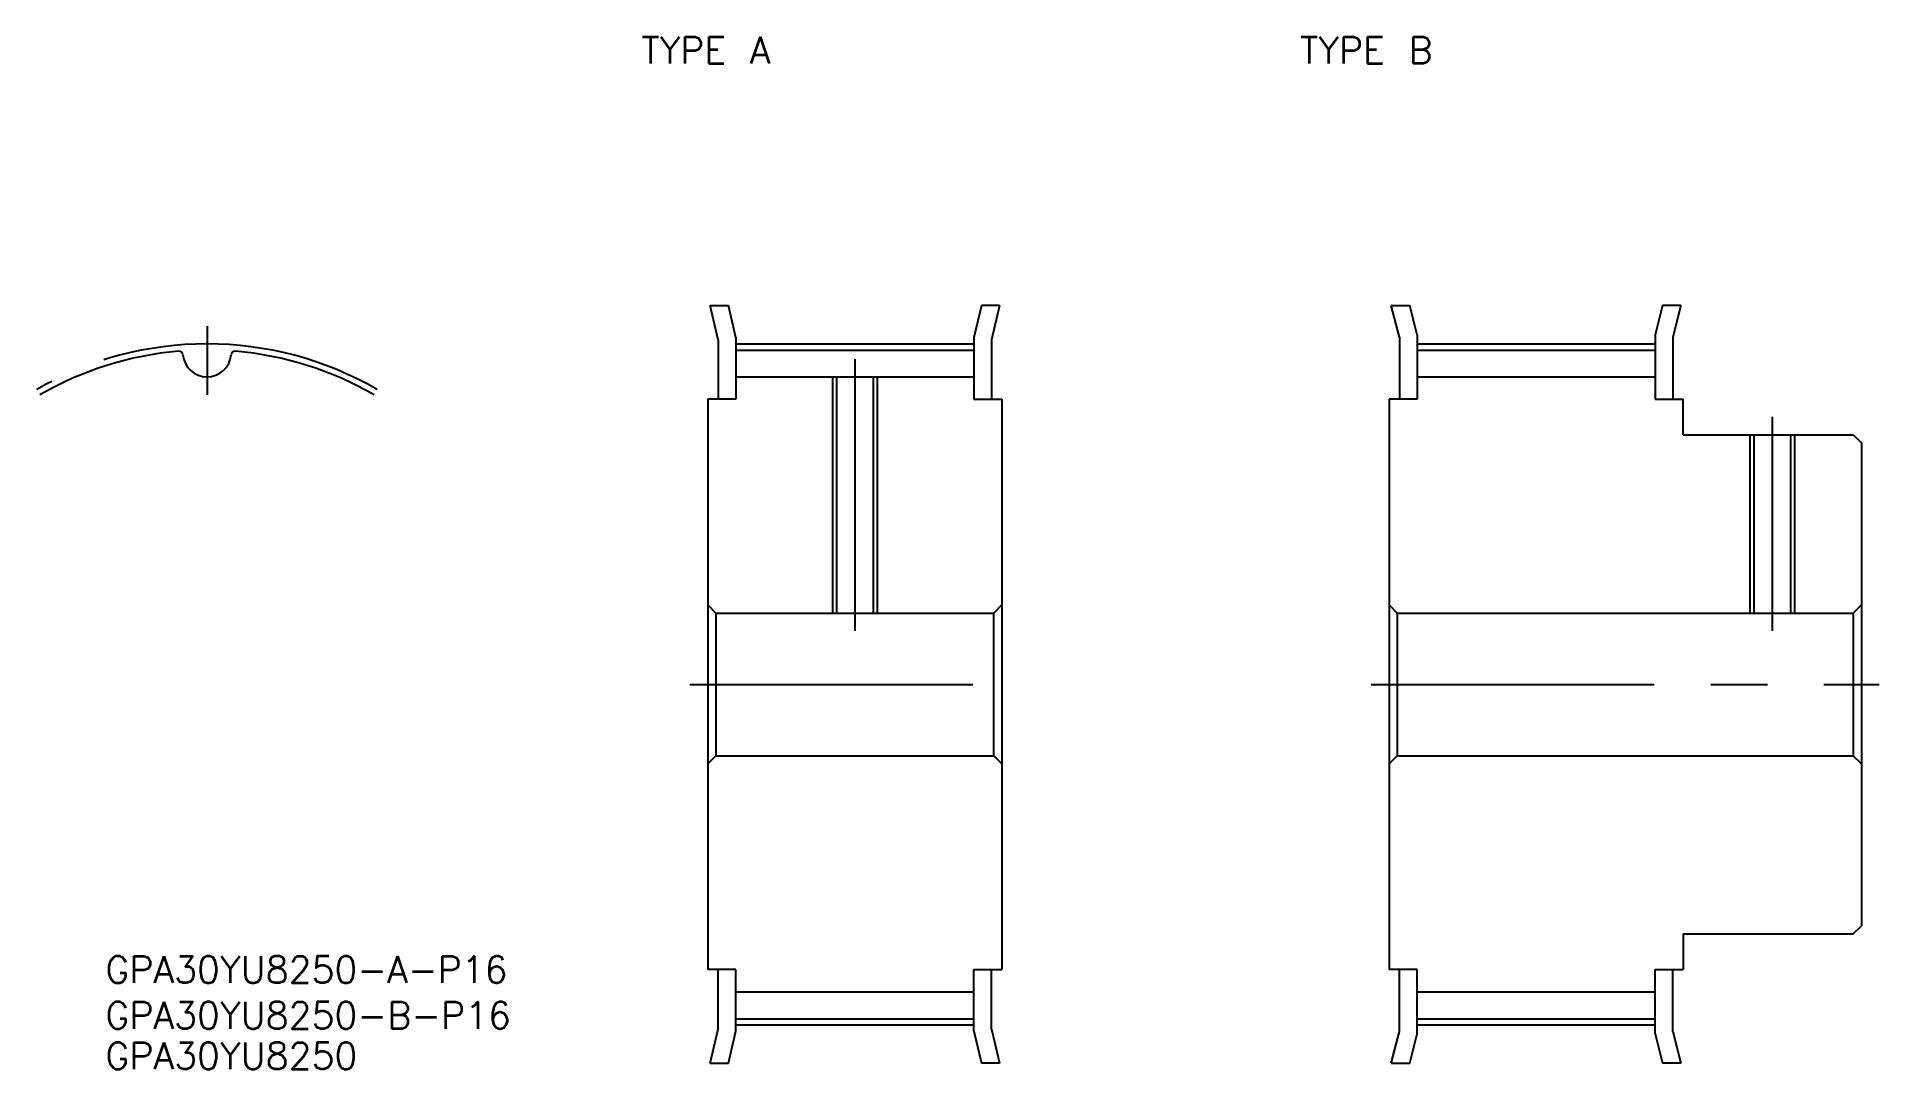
# Model space of a CAD drawing. Extents: x -19 to 188, y -43 to 73.
import ezdxf

# ---------------------------------------------------------------- set-up
doc = ezdxf.new("R2010")
doc.units = 0
doc.linetypes.add('CENTER', pattern=[50.8, 31.75, -6.35, 6.35, -6.35])
doc.layers.get('0').update_dxf_attribs({"linetype": 'CONTINUOUS'})
doc.layers.add('CENTER', color=1, linetype='CENTER')
doc.styles.get("Standard").update_dxf_attribs({"font": 'txt.shx', "height": 3, "bigfont": 'bigfont.shx'})

msp = doc.modelspace()

# ---------------------------------------------------------------- linework, layer by layer
at = {"color": 7, "linetype": 'CONTINUOUS'}
for p, q in [((57.35, 38.67), (56.45, 42.5)), ((56.45, 42.5), (58.51, 42.5)), ((59.35, 38.9), (58.51, 42.5)), ((86.9, 42.5), (86.05, 38.9)), ((88.95, 42.5), (86.9, 42.5)), ((88.95, 42.5), (88.05, 38.67)), ((132.91, 42.5), (134.97, 42.5)), ((133.81, 38.96), (132.91, 42.5)), ((135.81, 39.21), (134.97, 42.5)), ((163.34, 42.5), (162.51, 39.21)), ((165.41, 42.5), (163.34, 42.5)), ((165.41, 42.5), (164.51, 38.96)), ((57.35, 38.67), (57.35, 32)), ((59.35, 38.9), (59.35, 32)), ((59.35, 37.51), (86.05, 37.51)), ((86.05, 38.9), (86.05, 32)), ((88.05, 38.67), (88.05, 32)), ((133.81, 38.96), (133.81, 32)), ((135.81, 39.21), (135.81, 32)), ((135.81, 37.51), (162.51, 37.51)), ((162.51, 39.21), (162.51, 32)), ((164.51, 38.96), (164.51, 32)), ((59.35, 34.49), (86.05, 34.49)), ((70.64, 34.49), (70.64, 8)), ((74.77, 34.49), (74.77, 8)), ((135.81, 34.49), (162.51, 34.49)), ((56.2, 32), (56.2, -32)), ((59.35, 32), (56.2, 32)), ((86.05, 32), (89.2, 32)), ((89.2, 32), (89.2, -32)), ((132.66, 32), (132.66, -32)), ((135.81, 32), (132.66, 32)), ((162.51, 32), (165.66, 32)), ((165.66, 28), (165.66, 32)), ((165.66, 28), (184.75, 28)), ((173.59, 28), (173.59, 8)), ((177.72, 28), (177.72, 8)), ((184.75, 28), (185.66, 27.09)), ((185.66, 27.09), (185.66, -27.09)), ((56.2, 8.91), (57.11, 8)), ((89.2, 8.91), (88.3, 8)), ((132.66, 8.91), (133.56, 8)), ((185.66, 8.91), (184.75, 8)), ((57.11, 8), (88.3, 8)), ((57.11, 8), (57.11, -8)), ((88.3, -8), (88.3, 8)), ((133.56, 8), (184.75, 8)), ((133.56, 8), (133.56, -8)), ((184.75, 8), (184.75, -8)), ((56.2, -8.91), (57.11, -8)), ((57.11, -8), (88.3, -8)), ((89.2, -8.91), (88.3, -8)), ((132.66, -8.91), (133.56, -8)), ((133.56, -8), (184.75, -8)), ((185.66, -8.91), (184.75, -8)), ((165.66, -28), (184.75, -28)), ((165.66, -28), (165.66, -32)), ((184.75, -28), (185.66, -27.09)), ((59.35, -32), (56.2, -32)), ((57.35, -38.67), (57.35, -32)), ((59.35, -38.9), (59.35, -32)), ((86.05, -32), (89.2, -32)), ((86.05, -38.9), (86.05, -32)), ((88.05, -38.67), (88.05, -32)), ((135.81, -32), (132.66, -32)), ((133.81, -38.96), (133.81, -32)), ((135.81, -39.21), (135.81, -32)), ((162.51, -32), (165.66, -32)), ((162.51, -39.21), (162.51, -32)), ((164.51, -38.96), (164.51, -32)), ((59.35, -34.49), (86.05, -34.49)), ((135.81, -34.49), (162.51, -34.49)), ((56.45, -42.5), (57.35, -38.67)), ((58.51, -42.5), (59.35, -38.9)), ((59.35, -37.51), (86.05, -37.51)), ((86.05, -38.9), (86.9, -42.5)), ((88.05, -38.67), (88.95, -42.5)), ((132.91, -42.5), (133.81, -38.96)), ((134.97, -42.5), (135.81, -39.21)), ((135.81, -37.51), (162.51, -37.51)), ((162.51, -39.21), (163.34, -42.5)), ((164.51, -38.96), (165.41, -42.5)), ((56.45, -42.5), (58.51, -42.5)), ((88.95, -42.5), (86.9, -42.5)), ((132.91, -42.5), (134.97, -42.5)), ((165.41, -42.5), (163.34, -42.5))]:
    msp.add_line(p, q, dxfattribs=at)
at = {"color": 3, "linetype": 'CONTINUOUS'}
for p, q in [((70.2, 34.49), (70.2, 8)), ((75.2, 34.49), (75.2, 8)), ((173.16, 28), (173.16, 8)), ((178.16, 28), (178.16, 8))]:
    msp.add_line(p, q, dxfattribs=at)
at = {"color": 7, "linetype": 'CONTINUOUS'}
for centre, radius, start, end in [((0, 0), 37.51, 94.8888, 120), ((-3.16, 36.92), 0.453, 5.1713, 94.8888), ((3.16, 36.92), 0.453, 85.1113, 174.8287), ((0, 0), 37.51, 60, 85.1112), ((0, 37.21), 2.72, 185.1713, 354.8287)]:
    msp.add_arc(centre, radius, start, end, dxfattribs=at)
at = {"layer": 'CENTER', "color": 1, "linetype": 'CENTER'}
for p, q in [((0, 40.19), (0, 32.49)), ((59.35, 38.2), (86.05, 38.2)), ((135.81, 38.2), (162.51, 38.2)), ((72.7, 36.49), (72.7, 6)), ((175.66, 30), (175.66, 6)), ((54.2, 0), (91.2, 0)), ((130.66, 0), (187.66, 0)), ((59.35, -38.19), (86.05, -38.19)), ((135.81, -38.19), (162.51, -38.19))]:
    msp.add_line(p, q, dxfattribs=at)
msp.add_arc((0, 0), 38.2, 60, 120, dxfattribs=at)

# ---------------------------------------------------------------- texts
at = {"color": 7, "linetype": 'CONTINUOUS'}
for s, p in [('TYPE A', (48.73, 69.65)), ('TYPE B', (122.65, 69.65)), ('GPA30YU8250-A-P16', (-11.41, -33.5)), ('GPA30YU8250-B-P16', (-11.41, -38.63)), ('GPA30YU8250', (-11.41, -43.17))]:
    msp.add_text(s, height=3, dxfattribs=at).set_placement(p)

doc.saveas('drawing.dxf')
